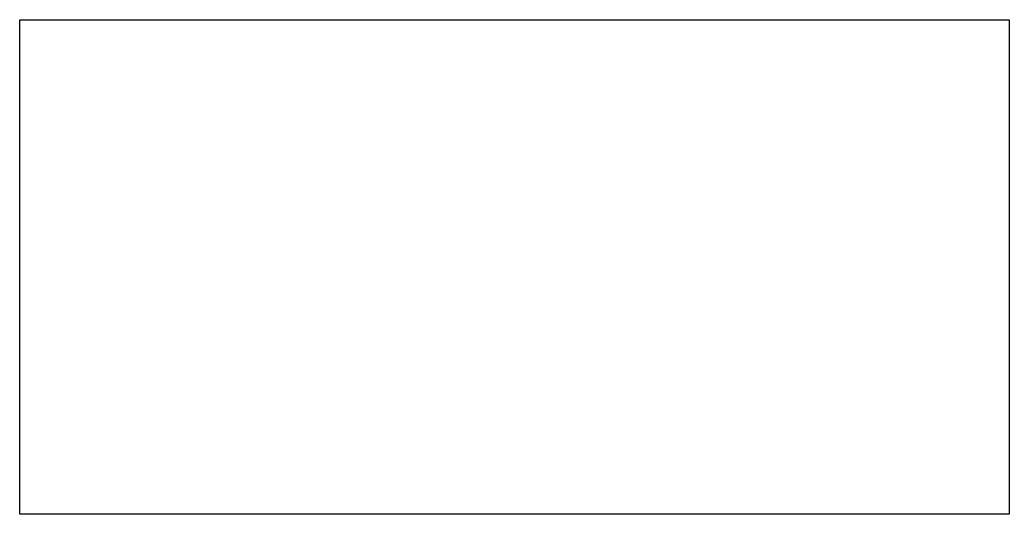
# Model space of a CAD drawing. Header units: metres. Extents: x 0 to 100, y -25 to 25.
import ezdxf

# ---------------------------------------------------------------- set-up
doc = ezdxf.new("R2010")
doc.units = ezdxf.units.M

msp = doc.modelspace()

# ---------------------------------------------------------------- linework, layer by layer
at = {"layer": 'borda_corte'}
msp.add_lwpolyline([(100, 25), (100, -25), (0, -25), (0, 25)], close=True, dxfattribs=at)

doc.saveas('drawing.dxf')
